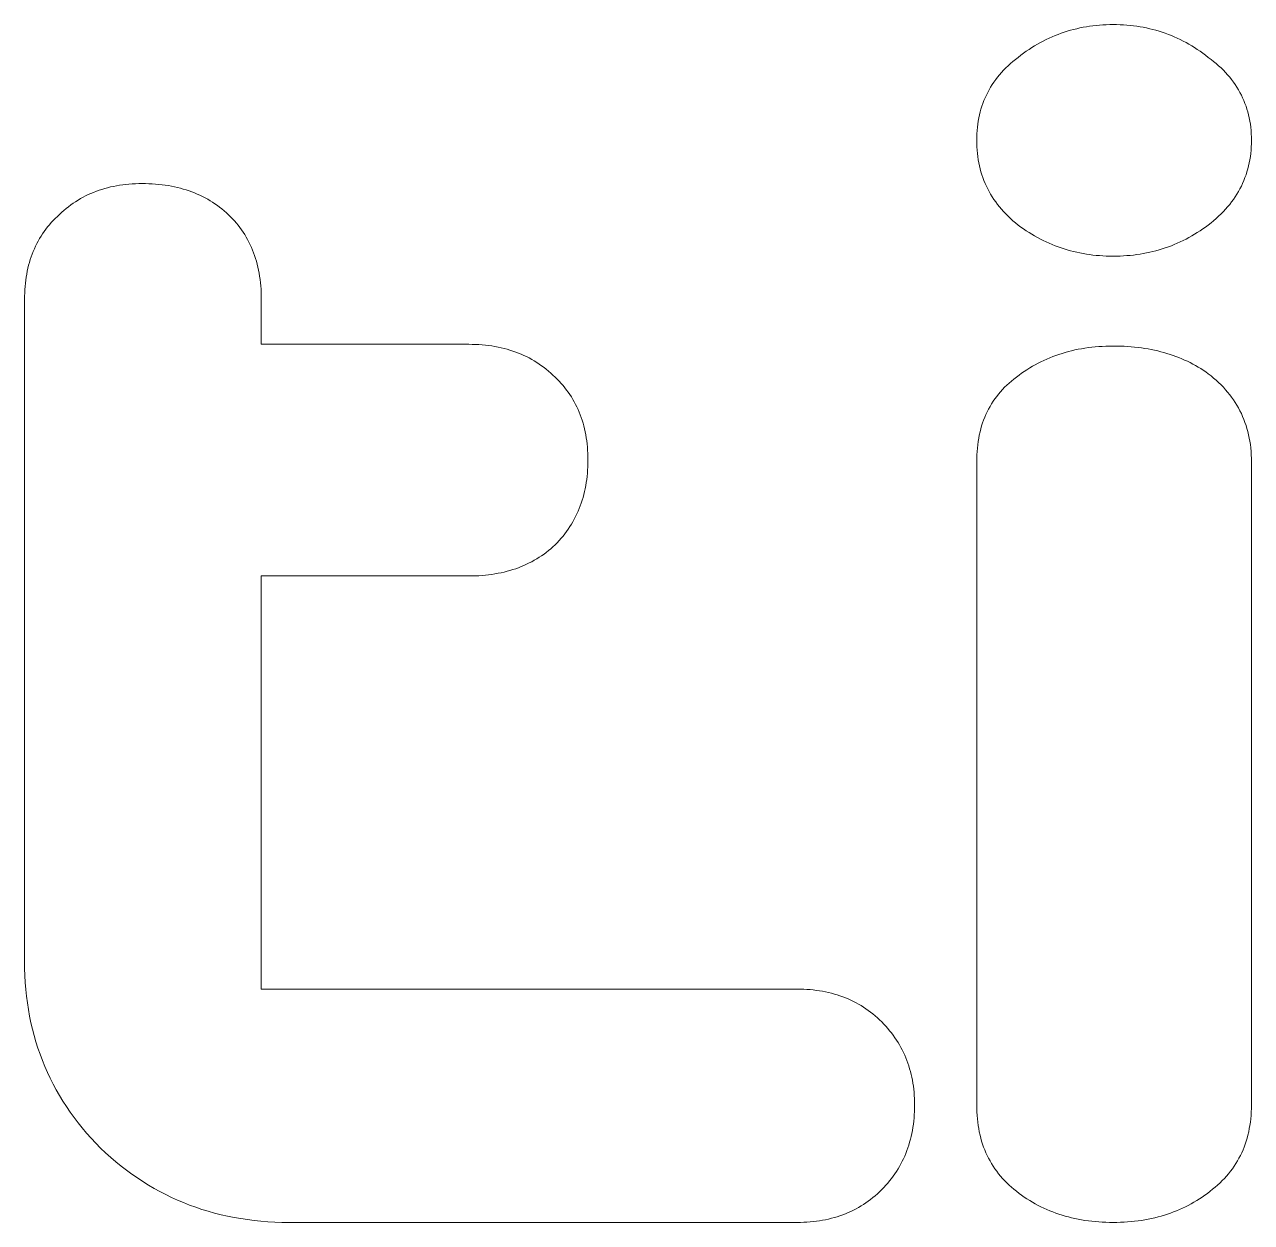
# Model space of a CAD drawing. Header units: millimetres. Extents: x -570 to 1260, y -948 to 580.
# Drawn here: x -351.44 to -325.8, y -159.18 to -134.14 of the extents above; entities that cross this region are included whole.
import ezdxf

# ---------------------------------------------------------------- set-up
doc = ezdxf.new("R2010")
doc.units = ezdxf.units.MM
doc.layers.add('Text', color=1, linetype='CONTINUOUS', lineweight=0, true_color=0xff0000)

msp = doc.modelspace()

# ---------------------------------------------------------------- linework, layer by layer
at = {"layer": 'Text'}
for p, q in [((-329.966, -134.399), (-329.904, -134.373)), ((-329.904, -134.373), (-329.841, -134.348)), ((-329.841, -134.348), (-329.777, -134.324)), ((-329.777, -134.324), (-329.713, -134.302)), ((-329.713, -134.302), (-329.648, -134.281)), ((-329.648, -134.281), (-329.583, -134.262)), ((-329.583, -134.262), (-329.518, -134.244)), ((-329.518, -134.244), (-329.451, -134.228)), ((-329.451, -134.228), (-329.385, -134.213)), ((-329.385, -134.213), (-329.317, -134.199)), ((-329.317, -134.199), (-329.25, -134.187)), ((-329.25, -134.187), (-329.181, -134.176)), ((-329.181, -134.176), (-329.112, -134.167)), ((-329.112, -134.167), (-329.043, -134.159)), ((-329.043, -134.159), (-328.973, -134.153)), ((-328.973, -134.153), (-328.903, -134.148)), ((-328.903, -134.148), (-328.832, -134.144)), ((-328.832, -134.144), (-328.76, -134.142)), ((-328.76, -134.142), (-328.688, -134.141)), ((-328.688, -134.141), (-328.616, -134.142)), ((-328.616, -134.142), (-328.545, -134.144)), ((-328.545, -134.144), (-328.474, -134.148)), ((-328.474, -134.148), (-328.404, -134.153)), ((-328.404, -134.153), (-328.334, -134.159)), ((-328.334, -134.159), (-328.264, -134.167)), ((-328.264, -134.167), (-328.196, -134.176)), ((-328.196, -134.176), (-328.127, -134.187)), ((-328.127, -134.187), (-328.059, -134.199)), ((-328.059, -134.199), (-327.992, -134.213)), ((-327.992, -134.213), (-327.926, -134.228)), ((-327.926, -134.228), (-327.859, -134.244)), ((-327.859, -134.244), (-327.794, -134.262)), ((-327.794, -134.262), (-327.729, -134.281)), ((-327.729, -134.281), (-327.664, -134.302)), ((-327.664, -134.302), (-327.6, -134.324)), ((-327.6, -134.324), (-327.536, -134.348)), ((-327.536, -134.348), (-327.473, -134.373)), ((-327.473, -134.373), (-327.411, -134.399)), ((-330.447, -134.662), (-330.389, -134.624)), ((-330.389, -134.624), (-330.33, -134.588)), ((-330.33, -134.588), (-330.271, -134.553)), ((-330.271, -134.553), (-330.211, -134.519)), ((-330.211, -134.519), (-330.151, -134.487)), ((-330.151, -134.487), (-330.09, -134.456)), ((-330.09, -134.456), (-330.028, -134.427)), ((-330.028, -134.427), (-329.966, -134.399)), ((-327.411, -134.399), (-327.349, -134.427)), ((-327.349, -134.427), (-327.287, -134.456)), ((-327.287, -134.456), (-327.226, -134.487)), ((-327.226, -134.487), (-327.166, -134.519)), ((-327.166, -134.519), (-327.106, -134.553)), ((-327.106, -134.553), (-327.047, -134.588)), ((-327.047, -134.588), (-326.988, -134.624)), ((-326.988, -134.624), (-326.93, -134.662)), ((-330.784, -134.913), (-330.73, -134.87)), ((-330.73, -134.87), (-330.675, -134.828)), ((-330.675, -134.828), (-330.619, -134.784)), ((-330.619, -134.784), (-330.562, -134.742)), ((-330.562, -134.742), (-330.505, -134.701)), ((-330.505, -134.701), (-330.447, -134.662)), ((-326.93, -134.662), (-326.872, -134.701)), ((-326.872, -134.701), (-326.814, -134.742)), ((-326.814, -134.742), (-326.758, -134.784)), ((-326.758, -134.784), (-326.702, -134.828)), ((-326.702, -134.828), (-326.644, -134.87)), ((-326.644, -134.87), (-326.589, -134.913)), ((-331.065, -135.192), (-331.023, -135.144)), ((-331.023, -135.144), (-330.978, -135.096)), ((-330.978, -135.096), (-330.932, -135.049)), ((-330.932, -135.049), (-330.885, -135.003)), ((-330.885, -135.003), (-330.835, -134.958)), ((-330.835, -134.958), (-330.784, -134.913)), ((-326.589, -134.913), (-326.535, -134.958)), ((-326.535, -134.958), (-326.484, -135.003)), ((-326.484, -135.003), (-326.434, -135.049)), ((-326.434, -135.049), (-326.386, -135.096)), ((-326.386, -135.096), (-326.34, -135.144)), ((-326.34, -135.144), (-326.296, -135.192)), ((-331.25, -135.449), (-331.217, -135.396)), ((-331.217, -135.396), (-331.181, -135.344)), ((-331.181, -135.344), (-331.144, -135.292)), ((-331.144, -135.292), (-331.106, -135.242)), ((-331.106, -135.242), (-331.065, -135.192)), ((-326.296, -135.192), (-326.253, -135.242)), ((-326.253, -135.242), (-326.213, -135.292)), ((-326.213, -135.292), (-326.174, -135.344)), ((-326.174, -135.344), (-326.138, -135.396)), ((-326.138, -135.396), (-326.103, -135.449)), ((-331.365, -135.671), (-331.339, -135.614)), ((-331.339, -135.614), (-331.311, -135.559)), ((-331.311, -135.559), (-331.282, -135.503)), ((-331.282, -135.503), (-331.25, -135.449)), ((-326.103, -135.449), (-326.07, -135.503)), ((-326.07, -135.503), (-326.039, -135.559)), ((-326.039, -135.559), (-326.01, -135.614)), ((-326.01, -135.614), (-325.983, -135.671)), ((-331.469, -135.969), (-331.452, -135.908)), ((-331.452, -135.908), (-331.433, -135.847)), ((-331.433, -135.847), (-331.412, -135.788)), ((-331.412, -135.788), (-331.39, -135.729)), ((-331.39, -135.729), (-331.365, -135.671)), ((-325.983, -135.671), (-325.957, -135.729)), ((-325.957, -135.729), (-325.934, -135.788)), ((-325.934, -135.788), (-325.912, -135.847)), ((-325.912, -135.847), (-325.892, -135.908)), ((-325.892, -135.908), (-325.875, -135.969)), ((-331.52, -136.223), (-331.51, -136.158)), ((-331.51, -136.158), (-331.498, -136.094)), ((-331.498, -136.094), (-331.485, -136.031)), ((-331.485, -136.031), (-331.469, -135.969)), ((-325.875, -135.969), (-325.859, -136.031)), ((-325.859, -136.031), (-325.845, -136.094)), ((-325.845, -136.094), (-325.832, -136.158)), ((-325.832, -136.158), (-325.822, -136.223)), ((-331.541, -136.492), (-331.539, -136.424)), ((-331.539, -136.424), (-331.534, -136.356)), ((-331.534, -136.356), (-331.528, -136.289)), ((-331.528, -136.289), (-331.52, -136.223)), ((-325.822, -136.223), (-325.813, -136.289)), ((-325.813, -136.289), (-325.807, -136.356)), ((-325.807, -136.356), (-325.802, -136.424)), ((-325.802, -136.424), (-325.799, -136.492)), ((-331.542, -136.562), (-331.541, -136.492)), ((-331.541, -136.631), (-331.542, -136.562)), ((-331.539, -136.7), (-331.541, -136.631)), ((-325.799, -136.631), (-325.802, -136.7)), ((-325.799, -136.492), (-325.798, -136.562)), ((-325.798, -136.562), (-325.799, -136.631)), ((-331.534, -136.768), (-331.539, -136.7)), ((-331.528, -136.835), (-331.534, -136.768)), ((-331.52, -136.901), (-331.528, -136.835)), ((-331.51, -136.966), (-331.52, -136.901)), ((-325.822, -136.901), (-325.832, -136.966)), ((-325.813, -136.835), (-325.822, -136.901)), ((-325.807, -136.768), (-325.813, -136.835)), ((-325.802, -136.7), (-325.807, -136.768)), ((-331.498, -137.031), (-331.51, -136.966)), ((-331.485, -137.095), (-331.498, -137.031)), ((-331.469, -137.157), (-331.485, -137.095)), ((-331.452, -137.22), (-331.469, -137.157)), ((-325.875, -137.157), (-325.892, -137.22)), ((-325.859, -137.095), (-325.875, -137.157)), ((-325.845, -137.031), (-325.859, -137.095)), ((-325.832, -136.966), (-325.845, -137.031)), ((-331.433, -137.281), (-331.452, -137.22)), ((-331.412, -137.341), (-331.433, -137.281)), ((-331.39, -137.401), (-331.412, -137.341)), ((-331.365, -137.46), (-331.39, -137.401)), ((-331.339, -137.517), (-331.365, -137.46)), ((-325.983, -137.46), (-326.01, -137.517)), ((-325.957, -137.401), (-325.983, -137.46)), ((-325.934, -137.341), (-325.957, -137.401)), ((-325.912, -137.281), (-325.934, -137.341)), ((-325.892, -137.22), (-325.912, -137.281)), ((-350.167, -137.723), (-350.112, -137.696)), ((-350.112, -137.696), (-350.057, -137.671)), ((-350.057, -137.671), (-350, -137.648)), ((-350, -137.648), (-349.943, -137.626)), ((-349.943, -137.626), (-349.885, -137.605)), ((-349.885, -137.605), (-349.827, -137.586)), ((-349.827, -137.586), (-349.767, -137.568)), ((-349.767, -137.568), (-349.707, -137.551)), ((-349.707, -137.551), (-349.645, -137.536)), ((-349.645, -137.536), (-349.583, -137.523)), ((-349.583, -137.523), (-349.52, -137.511)), ((-349.52, -137.511), (-349.457, -137.5)), ((-349.457, -137.5), (-349.392, -137.491)), ((-349.392, -137.491), (-349.327, -137.483)), ((-349.327, -137.483), (-349.261, -137.476)), ((-349.261, -137.476), (-349.194, -137.471)), ((-349.194, -137.471), (-349.126, -137.468)), ((-349.126, -137.468), (-349.057, -137.466)), ((-349.057, -137.466), (-348.988, -137.465)), ((-348.988, -137.465), (-348.916, -137.465)), ((-348.916, -137.465), (-348.845, -137.468)), ((-348.845, -137.468), (-348.775, -137.471)), ((-348.775, -137.471), (-348.706, -137.476)), ((-348.706, -137.476), (-348.638, -137.482)), ((-348.638, -137.482), (-348.57, -137.489)), ((-348.57, -137.489), (-348.504, -137.498)), ((-348.504, -137.498), (-348.438, -137.508)), ((-348.438, -137.508), (-348.374, -137.52)), ((-348.374, -137.52), (-348.31, -137.532)), ((-348.31, -137.532), (-348.247, -137.547)), ((-348.247, -137.547), (-348.186, -137.562)), ((-348.186, -137.562), (-348.125, -137.579)), ((-348.125, -137.579), (-348.064, -137.597)), ((-348.064, -137.597), (-348.005, -137.617)), ((-348.005, -137.617), (-347.947, -137.638)), ((-347.947, -137.638), (-347.89, -137.66)), ((-347.89, -137.66), (-347.833, -137.684)), ((-347.833, -137.684), (-347.778, -137.709)), ((-347.778, -137.709), (-347.723, -137.735)), ((-331.311, -137.575), (-331.339, -137.517)), ((-331.282, -137.631), (-331.311, -137.575)), ((-331.25, -137.686), (-331.282, -137.631)), ((-331.217, -137.741), (-331.25, -137.686)), ((-326.103, -137.686), (-326.138, -137.741)), ((-326.07, -137.631), (-326.103, -137.686)), ((-326.039, -137.575), (-326.07, -137.631)), ((-326.01, -137.517), (-326.039, -137.575)), ((-350.574, -137.985), (-350.526, -137.948)), ((-350.526, -137.948), (-350.477, -137.911)), ((-350.477, -137.911), (-350.427, -137.876)), ((-350.427, -137.876), (-350.377, -137.843)), ((-350.377, -137.843), (-350.326, -137.811)), ((-350.326, -137.811), (-350.273, -137.78)), ((-350.273, -137.78), (-350.22, -137.751)), ((-350.22, -137.751), (-350.167, -137.723)), ((-347.723, -137.735), (-347.669, -137.763)), ((-347.669, -137.763), (-347.616, -137.792)), ((-347.616, -137.792), (-347.564, -137.823)), ((-347.564, -137.823), (-347.513, -137.855)), ((-347.513, -137.855), (-347.463, -137.888)), ((-347.463, -137.888), (-347.414, -137.922)), ((-347.414, -137.922), (-347.366, -137.958)), ((-347.366, -137.958), (-347.318, -137.995)), ((-331.181, -137.795), (-331.217, -137.741)), ((-331.144, -137.848), (-331.181, -137.795)), ((-331.106, -137.9), (-331.144, -137.848)), ((-331.065, -137.951), (-331.106, -137.9)), ((-331.023, -138.002), (-331.065, -137.951)), ((-326.296, -137.951), (-326.34, -138.002)), ((-326.253, -137.9), (-326.296, -137.951)), ((-326.213, -137.848), (-326.253, -137.9)), ((-326.174, -137.795), (-326.213, -137.848)), ((-326.138, -137.741), (-326.174, -137.795)), ((-350.843, -138.237), (-350.801, -138.194)), ((-350.801, -138.194), (-350.758, -138.151)), ((-350.758, -138.151), (-350.713, -138.108)), ((-350.713, -138.108), (-350.667, -138.065)), ((-350.667, -138.065), (-350.621, -138.025)), ((-350.621, -138.025), (-350.574, -137.985)), ((-347.318, -137.995), (-347.272, -138.034)), ((-347.272, -138.034), (-347.226, -138.074)), ((-347.226, -138.074), (-347.181, -138.115)), ((-347.181, -138.115), (-347.138, -138.158)), ((-347.138, -138.158), (-347.096, -138.201)), ((-347.096, -138.201), (-347.055, -138.245)), ((-330.978, -138.051), (-331.023, -138.002)), ((-330.932, -138.1), (-330.978, -138.051)), ((-330.885, -138.148), (-330.932, -138.1)), ((-330.835, -138.195), (-330.885, -138.148)), ((-330.784, -138.242), (-330.835, -138.195)), ((-326.535, -138.195), (-326.589, -138.242)), ((-326.484, -138.148), (-326.535, -138.195)), ((-326.434, -138.1), (-326.484, -138.148)), ((-326.386, -138.051), (-326.434, -138.1)), ((-326.34, -138.002), (-326.386, -138.051)), ((-351.066, -138.516), (-351.033, -138.467)), ((-351.033, -138.467), (-350.998, -138.419)), ((-350.998, -138.419), (-350.961, -138.372)), ((-350.961, -138.372), (-350.923, -138.326)), ((-350.923, -138.326), (-350.884, -138.281)), ((-350.884, -138.281), (-350.843, -138.237)), ((-347.055, -138.245), (-347.016, -138.291)), ((-347.016, -138.291), (-346.978, -138.337)), ((-346.978, -138.337), (-346.941, -138.384)), ((-346.941, -138.384), (-346.906, -138.433)), ((-346.906, -138.433), (-346.873, -138.482)), ((-346.873, -138.482), (-346.841, -138.532)), ((-330.73, -138.287), (-330.784, -138.242)), ((-330.675, -138.332), (-330.73, -138.287)), ((-330.619, -138.373), (-330.675, -138.332)), ((-330.562, -138.413), (-330.619, -138.373)), ((-330.505, -138.452), (-330.562, -138.413)), ((-330.447, -138.489), (-330.505, -138.452)), ((-326.872, -138.452), (-326.93, -138.489)), ((-326.814, -138.413), (-326.872, -138.452)), ((-326.758, -138.373), (-326.814, -138.413)), ((-326.702, -138.332), (-326.758, -138.373)), ((-326.644, -138.287), (-326.702, -138.332)), ((-326.589, -138.242), (-326.644, -138.287)), ((-351.213, -138.773), (-351.186, -138.72)), ((-351.186, -138.72), (-351.158, -138.667)), ((-351.158, -138.667), (-351.129, -138.616)), ((-351.129, -138.616), (-351.098, -138.565)), ((-351.098, -138.565), (-351.066, -138.516)), ((-346.841, -138.532), (-346.81, -138.583)), ((-346.81, -138.583), (-346.781, -138.636)), ((-346.781, -138.636), (-346.753, -138.689)), ((-346.753, -138.689), (-346.726, -138.743)), ((-330.389, -138.525), (-330.447, -138.489)), ((-330.33, -138.559), (-330.389, -138.525)), ((-330.271, -138.592), (-330.33, -138.559)), ((-330.211, -138.624), (-330.271, -138.592)), ((-330.151, -138.655), (-330.211, -138.624)), ((-330.09, -138.684), (-330.151, -138.655)), ((-330.028, -138.711), (-330.09, -138.684)), ((-329.966, -138.738), (-330.028, -138.711)), ((-329.904, -138.763), (-329.966, -138.738)), ((-327.411, -138.738), (-327.473, -138.763)), ((-327.349, -138.711), (-327.411, -138.738)), ((-327.287, -138.684), (-327.349, -138.711)), ((-327.226, -138.655), (-327.287, -138.684)), ((-327.166, -138.624), (-327.226, -138.655)), ((-327.106, -138.592), (-327.166, -138.624)), ((-327.047, -138.559), (-327.106, -138.592)), ((-326.988, -138.525), (-327.047, -138.559)), ((-326.93, -138.489), (-326.988, -138.525)), ((-351.323, -139.052), (-351.304, -138.995)), ((-351.304, -138.995), (-351.283, -138.938)), ((-351.283, -138.938), (-351.261, -138.882)), ((-351.261, -138.882), (-351.238, -138.827)), ((-351.238, -138.827), (-351.213, -138.773)), ((-346.726, -138.743), (-346.701, -138.798)), ((-346.701, -138.798), (-346.678, -138.854)), ((-346.678, -138.854), (-346.656, -138.911)), ((-346.656, -138.911), (-346.635, -138.969)), ((-346.635, -138.969), (-346.616, -139.029)), ((-329.841, -138.787), (-329.904, -138.763)), ((-329.777, -138.809), (-329.841, -138.787)), ((-329.713, -138.83), (-329.777, -138.809)), ((-329.648, -138.849), (-329.713, -138.83)), ((-329.583, -138.868), (-329.648, -138.849)), ((-329.518, -138.885), (-329.583, -138.868)), ((-329.451, -138.9), (-329.518, -138.885)), ((-329.385, -138.914), (-329.451, -138.9)), ((-329.317, -138.927), (-329.385, -138.914)), ((-329.25, -138.939), (-329.317, -138.927)), ((-329.181, -138.949), (-329.25, -138.939)), ((-329.112, -138.958), (-329.181, -138.949)), ((-329.043, -138.965), (-329.112, -138.958)), ((-328.973, -138.971), (-329.043, -138.965)), ((-328.903, -138.976), (-328.973, -138.971)), ((-328.832, -138.979), (-328.903, -138.976)), ((-328.76, -138.981), (-328.832, -138.979)), ((-328.688, -138.982), (-328.76, -138.981)), ((-328.616, -138.981), (-328.688, -138.982)), ((-328.545, -138.979), (-328.616, -138.981)), ((-328.474, -138.976), (-328.545, -138.979)), ((-328.404, -138.971), (-328.474, -138.976)), ((-328.334, -138.965), (-328.404, -138.971)), ((-328.264, -138.958), (-328.334, -138.965)), ((-328.196, -138.949), (-328.264, -138.958)), ((-328.127, -138.939), (-328.196, -138.949)), ((-328.059, -138.927), (-328.127, -138.939)), ((-327.992, -138.914), (-328.059, -138.927)), ((-327.926, -138.9), (-327.992, -138.914)), ((-327.859, -138.885), (-327.926, -138.9)), ((-327.794, -138.868), (-327.859, -138.885)), ((-327.729, -138.849), (-327.794, -138.868)), ((-327.664, -138.83), (-327.729, -138.849)), ((-327.6, -138.809), (-327.664, -138.83)), ((-327.536, -138.787), (-327.6, -138.809)), ((-327.473, -138.763), (-327.536, -138.787)), ((-351.386, -139.292), (-351.373, -139.231)), ((-351.373, -139.231), (-351.358, -139.171)), ((-351.358, -139.171), (-351.341, -139.111)), ((-351.341, -139.111), (-351.323, -139.052)), ((-346.616, -139.029), (-346.598, -139.089)), ((-346.598, -139.089), (-346.581, -139.15)), ((-346.581, -139.15), (-346.566, -139.212)), ((-346.566, -139.212), (-346.553, -139.275)), ((-351.426, -139.547), (-351.418, -139.482)), ((-351.418, -139.482), (-351.409, -139.418)), ((-351.409, -139.418), (-351.398, -139.355)), ((-351.398, -139.355), (-351.386, -139.292)), ((-346.553, -139.275), (-346.541, -139.338)), ((-346.541, -139.338), (-346.53, -139.403)), ((-346.53, -139.403), (-346.521, -139.469)), ((-346.521, -139.469), (-346.513, -139.536)), ((-351.443, -139.816), (-351.441, -139.747)), ((-351.441, -139.747), (-351.438, -139.679)), ((-351.438, -139.679), (-351.433, -139.613)), ((-351.433, -139.613), (-351.426, -139.547)), ((-346.513, -139.536), (-346.506, -139.604)), ((-346.506, -139.604), (-346.501, -139.673)), ((-346.501, -139.673), (-346.498, -139.743)), ((-346.498, -139.743), (-346.496, -139.813)), ((-351.444, -139.885), (-351.443, -139.816)), ((-351.444, -153.721), (-351.444, -139.885)), ((-346.496, -139.813), (-346.495, -139.885)), ((-346.495, -139.885), (-346.495, -140.824)), ((-346.495, -140.824), (-342.16, -140.824)), ((-342.16, -140.824), (-342.088, -140.825)), ((-342.088, -140.825), (-342.017, -140.827)), ((-342.017, -140.827), (-341.947, -140.831)), ((-341.947, -140.831), (-341.878, -140.836)), ((-341.878, -140.836), (-341.81, -140.842)), ((-341.81, -140.842), (-341.743, -140.85)), ((-341.743, -140.85), (-341.676, -140.859)), ((-341.676, -140.859), (-341.611, -140.87)), ((-341.611, -140.87), (-341.546, -140.882)), ((-341.546, -140.882), (-341.483, -140.896)), ((-341.483, -140.896), (-341.42, -140.911)), ((-341.42, -140.911), (-341.358, -140.927)), ((-341.358, -140.927), (-341.297, -140.945)), ((-341.297, -140.945), (-341.237, -140.964)), ((-341.237, -140.964), (-341.178, -140.985)), ((-341.178, -140.985), (-341.12, -141.007)), ((-341.12, -141.007), (-341.062, -141.031)), ((-341.062, -141.031), (-341.006, -141.056)), ((-329.887, -141.056), (-329.823, -141.034)), ((-329.823, -141.034), (-329.757, -141.013)), ((-329.757, -141.013), (-329.691, -140.993)), ((-329.691, -140.993), (-329.625, -140.975)), ((-329.625, -140.975), (-329.557, -140.958)), ((-329.557, -140.958), (-329.489, -140.942)), ((-329.489, -140.942), (-329.42, -140.928)), ((-329.42, -140.928), (-329.35, -140.915)), ((-329.35, -140.915), (-329.28, -140.904)), ((-329.28, -140.904), (-329.208, -140.894)), ((-329.208, -140.894), (-329.136, -140.885)), ((-329.136, -140.885), (-329.064, -140.877)), ((-329.064, -140.877), (-328.99, -140.871)), ((-328.99, -140.871), (-328.916, -140.867)), ((-328.916, -140.867), (-328.841, -140.863)), ((-328.841, -140.863), (-328.765, -140.861)), ((-328.765, -140.861), (-328.688, -140.861)), ((-328.688, -140.861), (-328.612, -140.861)), ((-328.612, -140.861), (-328.536, -140.863)), ((-328.536, -140.863), (-328.461, -140.866)), ((-328.461, -140.866), (-328.387, -140.87)), ((-328.387, -140.87), (-328.314, -140.876)), ((-328.314, -140.876), (-328.242, -140.882)), ((-328.242, -140.882), (-328.17, -140.89)), ((-328.17, -140.89), (-328.1, -140.899)), ((-328.1, -140.899), (-328.03, -140.909)), ((-328.03, -140.909), (-327.961, -140.921)), ((-327.961, -140.921), (-327.892, -140.933)), ((-327.892, -140.933), (-327.825, -140.947)), ((-327.825, -140.947), (-327.758, -140.962)), ((-327.758, -140.962), (-327.693, -140.978)), ((-327.693, -140.978), (-327.628, -140.996)), ((-327.628, -140.996), (-327.564, -141.014)), ((-327.564, -141.014), (-327.5, -141.034)), ((-327.5, -141.034), (-327.438, -141.055)), ((-341.006, -141.056), (-340.95, -141.082)), ((-340.95, -141.082), (-340.895, -141.11)), ((-340.895, -141.11), (-340.842, -141.139)), ((-340.842, -141.139), (-340.789, -141.17)), ((-340.789, -141.17), (-340.737, -141.202)), ((-340.737, -141.202), (-340.686, -141.236)), ((-340.686, -141.236), (-340.636, -141.271)), ((-340.636, -141.271), (-340.586, -141.307)), ((-330.434, -141.318), (-330.376, -141.283)), ((-330.376, -141.283), (-330.318, -141.25)), ((-330.318, -141.25), (-330.258, -141.218)), ((-330.258, -141.218), (-330.198, -141.188)), ((-330.198, -141.188), (-330.138, -141.159)), ((-330.138, -141.159), (-330.076, -141.131)), ((-330.076, -141.131), (-330.014, -141.105)), ((-330.014, -141.105), (-329.951, -141.08)), ((-329.951, -141.08), (-329.887, -141.056)), ((-327.438, -141.055), (-327.376, -141.078)), ((-327.376, -141.078), (-327.316, -141.101)), ((-327.316, -141.101), (-327.256, -141.126)), ((-327.256, -141.126), (-327.197, -141.152)), ((-327.197, -141.152), (-327.138, -141.179)), ((-327.138, -141.179), (-327.081, -141.207)), ((-327.081, -141.207), (-327.024, -141.236)), ((-327.024, -141.236), (-326.968, -141.267)), ((-326.968, -141.267), (-326.913, -141.299)), ((-326.913, -141.299), (-326.859, -141.332)), ((-340.586, -141.307), (-340.538, -141.345)), ((-340.538, -141.345), (-340.491, -141.384)), ((-340.491, -141.384), (-340.444, -141.425)), ((-340.444, -141.425), (-340.399, -141.467)), ((-340.399, -141.467), (-340.354, -141.511)), ((-340.354, -141.511), (-340.31, -141.553)), ((-340.31, -141.553), (-340.268, -141.596)), ((-330.815, -141.592), (-330.764, -141.551)), ((-330.764, -141.551), (-330.711, -141.511)), ((-330.711, -141.511), (-330.657, -141.469)), ((-330.657, -141.469), (-330.603, -141.43)), ((-330.603, -141.43), (-330.547, -141.391)), ((-330.547, -141.391), (-330.491, -141.354)), ((-330.491, -141.354), (-330.434, -141.318)), ((-326.859, -141.332), (-326.806, -141.366)), ((-326.806, -141.366), (-326.753, -141.402)), ((-326.753, -141.402), (-326.702, -141.439)), ((-326.702, -141.439), (-326.644, -141.483)), ((-326.644, -141.483), (-326.589, -141.529)), ((-326.589, -141.529), (-326.535, -141.576)), ((-340.268, -141.596), (-340.227, -141.641)), ((-340.227, -141.641), (-340.188, -141.686)), ((-340.188, -141.686), (-340.15, -141.732)), ((-340.15, -141.732), (-340.114, -141.779)), ((-340.114, -141.779), (-340.079, -141.827)), ((-331.085, -141.864), (-331.044, -141.816)), ((-331.044, -141.816), (-331.002, -141.769)), ((-331.002, -141.769), (-330.958, -141.723)), ((-330.958, -141.723), (-330.912, -141.678)), ((-330.912, -141.678), (-330.864, -141.635)), ((-330.864, -141.635), (-330.815, -141.592)), ((-326.535, -141.576), (-326.484, -141.623)), ((-326.484, -141.623), (-326.434, -141.672)), ((-326.434, -141.672), (-326.386, -141.722)), ((-326.386, -141.722), (-326.34, -141.772)), ((-326.34, -141.772), (-326.296, -141.824)), ((-340.079, -141.827), (-340.045, -141.875)), ((-340.045, -141.875), (-340.013, -141.925)), ((-340.013, -141.925), (-339.982, -141.975)), ((-339.982, -141.975), (-339.953, -142.027)), ((-339.953, -142.027), (-339.925, -142.079)), ((-331.262, -142.121), (-331.23, -142.067)), ((-331.23, -142.067), (-331.196, -142.015)), ((-331.196, -142.015), (-331.161, -141.963)), ((-331.161, -141.963), (-331.124, -141.913)), ((-331.124, -141.913), (-331.085, -141.864)), ((-326.296, -141.824), (-326.253, -141.877)), ((-326.253, -141.877), (-326.213, -141.93)), ((-326.213, -141.93), (-326.174, -141.985)), ((-326.174, -141.985), (-326.138, -142.04)), ((-326.138, -142.04), (-326.103, -142.097)), ((-339.925, -142.079), (-339.899, -142.132)), ((-339.899, -142.132), (-339.874, -142.186)), ((-339.874, -142.186), (-339.85, -142.242)), ((-339.85, -142.242), (-339.828, -142.297)), ((-339.828, -142.297), (-339.807, -142.354)), ((-331.373, -142.347), (-331.348, -142.289)), ((-331.348, -142.289), (-331.321, -142.232)), ((-331.321, -142.232), (-331.292, -142.176)), ((-331.292, -142.176), (-331.262, -142.121)), ((-326.103, -142.097), (-326.07, -142.154)), ((-326.07, -142.154), (-326.039, -142.213)), ((-326.039, -142.213), (-326.01, -142.272)), ((-326.01, -142.272), (-325.983, -142.333)), ((-325.983, -142.333), (-325.957, -142.394)), ((-339.807, -142.354), (-339.788, -142.412)), ((-339.788, -142.412), (-339.77, -142.471)), ((-339.77, -142.471), (-339.754, -142.53)), ((-339.754, -142.53), (-339.739, -142.591)), ((-331.456, -142.591), (-331.438, -142.529)), ((-331.438, -142.529), (-331.418, -142.467)), ((-331.418, -142.467), (-331.396, -142.407)), ((-331.396, -142.407), (-331.373, -142.347)), ((-325.957, -142.394), (-325.934, -142.456)), ((-325.934, -142.456), (-325.912, -142.52)), ((-325.912, -142.52), (-325.892, -142.584)), ((-325.892, -142.584), (-325.875, -142.649)), ((-339.739, -142.591), (-339.725, -142.652)), ((-339.725, -142.652), (-339.713, -142.714)), ((-339.713, -142.714), (-339.702, -142.777)), ((-339.702, -142.777), (-339.693, -142.841)), ((-339.693, -142.841), (-339.685, -142.906)), ((-331.511, -142.854), (-331.5, -142.786)), ((-331.5, -142.786), (-331.487, -142.72)), ((-331.487, -142.72), (-331.472, -142.655)), ((-331.472, -142.655), (-331.456, -142.591)), ((-325.875, -142.649), (-325.859, -142.716)), ((-325.859, -142.716), (-325.845, -142.783)), ((-325.845, -142.783), (-325.832, -142.851)), ((-339.685, -142.906), (-339.679, -142.972)), ((-339.679, -142.972), (-339.674, -143.039)), ((-339.674, -143.039), (-339.67, -143.107)), ((-331.539, -143.134), (-331.534, -143.062)), ((-331.534, -143.062), (-331.528, -142.992)), ((-331.528, -142.992), (-331.521, -142.922)), ((-331.521, -142.922), (-331.511, -142.854)), ((-325.832, -142.851), (-325.822, -142.92)), ((-325.822, -142.92), (-325.813, -142.99)), ((-325.813, -142.99), (-325.807, -143.062)), ((-325.807, -143.062), (-325.802, -143.134)), ((-339.67, -143.107), (-339.668, -143.175)), ((-339.668, -143.314), (-339.67, -143.383)), ((-339.668, -143.175), (-339.667, -143.245)), ((-339.667, -143.245), (-339.668, -143.314)), ((-331.542, -143.281), (-331.541, -143.207)), ((-331.542, -156.719), (-331.542, -143.281)), ((-331.541, -143.207), (-331.539, -143.134)), ((-325.802, -143.134), (-325.799, -143.207)), ((-325.799, -143.207), (-325.798, -143.281)), ((-325.798, -143.281), (-325.798, -156.719)), ((-339.685, -143.584), (-339.693, -143.649)), ((-339.679, -143.518), (-339.685, -143.584)), ((-339.674, -143.451), (-339.679, -143.518)), ((-339.67, -143.383), (-339.674, -143.451)), ((-339.725, -143.841), (-339.739, -143.903)), ((-339.713, -143.778), (-339.725, -143.841)), ((-339.702, -143.714), (-339.713, -143.778)), ((-339.693, -143.649), (-339.702, -143.714)), ((-339.788, -144.084), (-339.807, -144.143)), ((-339.77, -144.024), (-339.788, -144.084)), ((-339.754, -143.964), (-339.77, -144.024)), ((-339.739, -143.903), (-339.754, -143.964)), ((-339.899, -144.369), (-339.925, -144.424)), ((-339.874, -144.314), (-339.899, -144.369)), ((-339.85, -144.258), (-339.874, -144.314)), ((-339.828, -144.2), (-339.85, -144.258)), ((-339.807, -144.143), (-339.828, -144.2)), ((-340.045, -144.634), (-340.079, -144.685)), ((-340.013, -144.583), (-340.045, -144.634)), ((-339.982, -144.531), (-340.013, -144.583)), ((-339.953, -144.478), (-339.982, -144.531)), ((-339.925, -144.424), (-339.953, -144.478)), ((-340.227, -144.878), (-340.268, -144.925)), ((-340.188, -144.831), (-340.227, -144.878)), ((-340.15, -144.783), (-340.188, -144.831)), ((-340.114, -144.734), (-340.15, -144.783)), ((-340.079, -144.685), (-340.114, -144.734)), ((-340.491, -145.135), (-340.538, -145.172)), ((-340.444, -145.096), (-340.491, -145.135)), ((-340.399, -145.056), (-340.444, -145.096)), ((-340.354, -145.015), (-340.399, -145.056)), ((-340.31, -144.97), (-340.354, -145.015)), ((-340.268, -144.925), (-340.31, -144.97)), ((-340.895, -145.394), (-340.95, -145.421)), ((-340.842, -145.367), (-340.895, -145.394)), ((-340.789, -145.338), (-340.842, -145.367)), ((-340.737, -145.307), (-340.789, -145.338)), ((-340.686, -145.275), (-340.737, -145.307)), ((-340.636, -145.242), (-340.686, -145.275)), ((-340.586, -145.208), (-340.636, -145.242)), ((-340.538, -145.172), (-340.586, -145.208)), ((-342.16, -145.665), (-346.495, -145.665)), ((-346.495, -145.665), (-346.495, -154.299)), ((-342.088, -145.664), (-342.16, -145.665)), ((-342.017, -145.662), (-342.088, -145.664)), ((-341.947, -145.659), (-342.017, -145.662)), ((-341.878, -145.654), (-341.947, -145.659)), ((-341.81, -145.648), (-341.878, -145.654)), ((-341.743, -145.641), (-341.81, -145.648)), ((-341.676, -145.632), (-341.743, -145.641)), ((-341.611, -145.622), (-341.676, -145.632)), ((-341.546, -145.61), (-341.611, -145.622)), ((-341.483, -145.597), (-341.546, -145.61)), ((-341.42, -145.583), (-341.483, -145.597)), ((-341.358, -145.568), (-341.42, -145.583)), ((-341.297, -145.551), (-341.358, -145.568)), ((-341.237, -145.532), (-341.297, -145.551)), ((-341.178, -145.513), (-341.237, -145.532)), ((-341.12, -145.492), (-341.178, -145.513)), ((-341.062, -145.47), (-341.12, -145.492)), ((-341.006, -145.446), (-341.062, -145.47)), ((-340.95, -145.421), (-341.006, -145.446)), ((-351.442, -153.869), (-351.444, -153.721)), ((-351.437, -154.016), (-351.442, -153.869)), ((-351.429, -154.162), (-351.437, -154.016)), ((-351.418, -154.305), (-351.429, -154.162)), ((-351.403, -154.448), (-351.418, -154.305)), ((-346.495, -154.299), (-335.296, -154.299)), ((-335.296, -154.299), (-335.227, -154.3)), ((-335.227, -154.3), (-335.158, -154.302)), ((-335.158, -154.302), (-335.09, -154.305)), ((-335.09, -154.305), (-335.023, -154.31)), ((-335.023, -154.31), (-334.957, -154.317)), ((-334.957, -154.317), (-334.892, -154.325)), ((-334.892, -154.325), (-334.827, -154.334)), ((-334.827, -154.334), (-334.763, -154.345)), ((-334.763, -154.345), (-334.701, -154.357)), ((-334.701, -154.357), (-334.639, -154.37)), ((-334.639, -154.37), (-334.577, -154.385)), ((-334.577, -154.385), (-334.517, -154.402)), ((-351.384, -154.589), (-351.403, -154.448)), ((-351.363, -154.728), (-351.384, -154.589)), ((-334.517, -154.402), (-334.457, -154.42)), ((-334.457, -154.42), (-334.399, -154.439)), ((-334.399, -154.439), (-334.341, -154.46)), ((-334.341, -154.46), (-334.284, -154.482)), ((-334.284, -154.482), (-334.227, -154.505)), ((-334.227, -154.505), (-334.172, -154.53)), ((-334.172, -154.53), (-334.117, -154.557)), ((-334.117, -154.557), (-334.063, -154.584)), ((-334.063, -154.584), (-334.01, -154.614)), ((-334.01, -154.614), (-333.958, -154.644)), ((-351.338, -154.866), (-351.363, -154.728)), ((-351.31, -155.002), (-351.338, -154.866)), ((-333.958, -154.644), (-333.907, -154.677)), ((-333.907, -154.677), (-333.857, -154.71)), ((-333.857, -154.71), (-333.807, -154.745)), ((-333.807, -154.745), (-333.758, -154.782)), ((-333.758, -154.782), (-333.71, -154.819)), ((-333.71, -154.819), (-333.663, -154.859)), ((-333.663, -154.859), (-333.616, -154.899)), ((-351.279, -155.137), (-351.31, -155.002)), ((-351.244, -155.271), (-351.279, -155.137)), ((-333.616, -154.899), (-333.571, -154.942)), ((-333.571, -154.942), (-333.526, -154.985)), ((-333.526, -154.985), (-333.483, -155.03)), ((-333.483, -155.03), (-333.441, -155.075)), ((-333.441, -155.075), (-333.4, -155.121)), ((-333.4, -155.121), (-333.361, -155.168)), ((-351.206, -155.402), (-351.244, -155.271)), ((-351.164, -155.533), (-351.206, -155.402)), ((-333.361, -155.168), (-333.323, -155.216)), ((-333.323, -155.216), (-333.286, -155.264)), ((-333.286, -155.264), (-333.251, -155.314)), ((-333.251, -155.314), (-333.218, -155.363)), ((-333.218, -155.363), (-333.186, -155.414)), ((-351.12, -155.662), (-351.164, -155.533)), ((-351.072, -155.789), (-351.12, -155.662)), ((-333.186, -155.414), (-333.155, -155.466)), ((-333.155, -155.466), (-333.126, -155.518)), ((-333.126, -155.518), (-333.098, -155.571)), ((-333.098, -155.571), (-333.071, -155.624)), ((-333.071, -155.624), (-333.046, -155.679)), ((-351.021, -155.915), (-351.072, -155.789)), ((-350.966, -156.039), (-351.021, -155.915)), ((-333.046, -155.679), (-333.023, -155.734)), ((-333.023, -155.734), (-333.001, -155.79)), ((-333.001, -155.79), (-332.98, -155.847)), ((-332.98, -155.847), (-332.961, -155.904)), ((-332.961, -155.904), (-332.943, -155.962)), ((-350.908, -156.162), (-350.966, -156.039)), ((-350.847, -156.283), (-350.908, -156.162)), ((-332.943, -155.962), (-332.926, -156.021)), ((-332.926, -156.021), (-332.911, -156.081)), ((-332.911, -156.081), (-332.898, -156.141)), ((-332.898, -156.141), (-332.886, -156.203)), ((-350.782, -156.403), (-350.847, -156.283)), ((-350.715, -156.522), (-350.782, -156.403)), ((-332.886, -156.203), (-332.875, -156.264)), ((-332.875, -156.264), (-332.866, -156.327)), ((-332.866, -156.327), (-332.858, -156.391)), ((-332.858, -156.391), (-332.851, -156.455)), ((-350.643, -156.638), (-350.715, -156.522)), ((-350.569, -156.754), (-350.643, -156.638)), ((-332.851, -156.455), (-332.846, -156.52)), ((-332.846, -156.52), (-332.843, -156.585)), ((-332.843, -156.585), (-332.841, -156.652)), ((-332.841, -156.652), (-332.84, -156.719)), ((-350.491, -156.868), (-350.569, -156.754)), ((-350.41, -156.98), (-350.491, -156.868)), ((-332.846, -156.925), (-332.851, -156.992)), ((-332.843, -156.857), (-332.846, -156.925)), ((-332.841, -156.789), (-332.843, -156.857)), ((-332.84, -156.719), (-332.841, -156.789)), ((-331.541, -156.793), (-331.542, -156.719)), ((-331.539, -156.866), (-331.541, -156.793)), ((-331.534, -156.938), (-331.539, -156.866)), ((-331.528, -157.009), (-331.534, -156.938)), ((-325.807, -156.938), (-325.813, -157.009)), ((-325.802, -156.866), (-325.807, -156.938)), ((-325.799, -156.793), (-325.802, -156.866)), ((-325.798, -156.719), (-325.799, -156.793)), ((-350.326, -157.091), (-350.41, -156.98)), ((-350.238, -157.2), (-350.326, -157.091)), ((-350.147, -157.308), (-350.238, -157.2)), ((-332.875, -157.188), (-332.886, -157.252)), ((-332.866, -157.124), (-332.875, -157.188)), ((-332.858, -157.058), (-332.866, -157.124)), ((-332.851, -156.992), (-332.858, -157.058)), ((-331.521, -157.079), (-331.528, -157.009)), ((-331.511, -157.148), (-331.521, -157.079)), ((-331.5, -157.215), (-331.511, -157.148)), ((-325.831, -157.148), (-325.843, -157.215)), ((-325.821, -157.079), (-325.831, -157.148)), ((-325.813, -157.009), (-325.821, -157.079)), ((-350.053, -157.414), (-350.147, -157.308)), ((-349.955, -157.519), (-350.053, -157.414)), ((-332.926, -157.438), (-332.943, -157.499)), ((-332.911, -157.377), (-332.926, -157.438)), ((-332.898, -157.315), (-332.911, -157.377)), ((-332.886, -157.252), (-332.898, -157.315)), ((-331.487, -157.282), (-331.5, -157.215)), ((-331.472, -157.348), (-331.487, -157.282)), ((-331.456, -157.412), (-331.472, -157.348)), ((-331.438, -157.476), (-331.456, -157.412)), ((-325.889, -157.412), (-325.908, -157.476)), ((-325.872, -157.348), (-325.889, -157.412)), ((-325.856, -157.282), (-325.872, -157.348)), ((-325.843, -157.215), (-325.856, -157.282)), ((-349.855, -157.622), (-349.955, -157.519)), ((-349.749, -157.721), (-349.855, -157.622)), ((-333.001, -157.675), (-333.023, -157.732)), ((-332.98, -157.617), (-333.001, -157.675)), ((-332.961, -157.558), (-332.98, -157.617)), ((-332.943, -157.499), (-332.961, -157.558)), ((-331.418, -157.538), (-331.438, -157.476)), ((-331.396, -157.6), (-331.418, -157.538)), ((-331.373, -157.66), (-331.396, -157.6)), ((-331.348, -157.719), (-331.373, -157.66)), ((-331.321, -157.778), (-331.348, -157.719)), ((-326.001, -157.719), (-326.029, -157.778)), ((-325.975, -157.66), (-326.001, -157.719)), ((-325.951, -157.6), (-325.975, -157.66)), ((-325.928, -157.538), (-325.951, -157.6)), ((-325.908, -157.476), (-325.928, -157.538)), ((-349.642, -157.816), (-349.749, -157.721)), ((-349.533, -157.908), (-349.642, -157.816)), ((-349.424, -157.997), (-349.533, -157.908)), ((-333.126, -157.952), (-333.155, -158.005)), ((-333.098, -157.898), (-333.126, -157.952)), ((-333.071, -157.844), (-333.098, -157.898)), ((-333.046, -157.788), (-333.071, -157.844)), ((-333.023, -157.732), (-333.046, -157.788)), ((-331.292, -157.835), (-331.321, -157.778)), ((-331.262, -157.891), (-331.292, -157.835)), ((-331.23, -157.946), (-331.262, -157.891)), ((-331.196, -158), (-331.23, -157.946)), ((-326.124, -157.946), (-326.159, -158)), ((-326.091, -157.891), (-326.124, -157.946)), ((-326.059, -157.835), (-326.091, -157.891)), ((-326.029, -157.778), (-326.059, -157.835)), ((-349.312, -158.083), (-349.424, -157.997)), ((-349.2, -158.165), (-349.312, -158.083)), ((-349.085, -158.245), (-349.2, -158.165)), ((-333.286, -158.209), (-333.323, -158.257)), ((-333.251, -158.159), (-333.286, -158.209)), ((-333.218, -158.109), (-333.251, -158.159)), ((-333.186, -158.057), (-333.218, -158.109)), ((-333.155, -158.005), (-333.186, -158.057)), ((-331.161, -158.053), (-331.196, -158)), ((-331.124, -158.105), (-331.161, -158.053)), ((-331.085, -158.156), (-331.124, -158.105)), ((-331.044, -158.206), (-331.085, -158.156)), ((-331.002, -158.255), (-331.044, -158.206)), ((-326.318, -158.206), (-326.362, -158.255)), ((-326.276, -158.156), (-326.318, -158.206)), ((-326.235, -158.105), (-326.276, -158.156)), ((-326.196, -158.053), (-326.235, -158.105)), ((-326.159, -158), (-326.196, -158.053)), ((-348.97, -158.321), (-349.085, -158.245)), ((-348.853, -158.393), (-348.97, -158.321)), ((-348.734, -158.463), (-348.853, -158.393)), ((-348.614, -158.529), (-348.734, -158.463)), ((-333.526, -158.489), (-333.571, -158.533)), ((-333.483, -158.445), (-333.526, -158.489)), ((-333.441, -158.399), (-333.483, -158.445)), ((-333.4, -158.353), (-333.441, -158.399)), ((-333.361, -158.306), (-333.4, -158.353)), ((-333.323, -158.257), (-333.361, -158.306)), ((-330.958, -158.302), (-331.002, -158.255)), ((-330.912, -158.349), (-330.958, -158.302)), ((-330.864, -158.395), (-330.912, -158.349)), ((-330.815, -158.439), (-330.864, -158.395)), ((-330.764, -158.483), (-330.815, -158.439)), ((-330.711, -158.525), (-330.764, -158.483)), ((-326.61, -158.483), (-326.665, -158.525)), ((-326.557, -158.439), (-326.61, -158.483)), ((-326.506, -158.395), (-326.557, -158.439)), ((-326.456, -158.349), (-326.506, -158.395)), ((-326.408, -158.302), (-326.456, -158.349)), ((-326.362, -158.255), (-326.408, -158.302)), ((-348.493, -158.592), (-348.614, -158.529)), ((-348.37, -158.652), (-348.493, -158.592)), ((-348.246, -158.708), (-348.37, -158.652)), ((-348.121, -158.762), (-348.246, -158.708)), ((-333.807, -158.729), (-333.857, -158.764)), ((-333.758, -158.693), (-333.807, -158.729)), ((-333.71, -158.655), (-333.758, -158.693)), ((-333.663, -158.616), (-333.71, -158.655)), ((-333.616, -158.575), (-333.663, -158.616)), ((-333.571, -158.533), (-333.616, -158.575)), ((-330.657, -158.567), (-330.711, -158.525)), ((-330.603, -158.607), (-330.657, -158.567)), ((-330.547, -158.645), (-330.603, -158.607)), ((-330.491, -158.682), (-330.547, -158.645)), ((-330.434, -158.718), (-330.491, -158.682)), ((-330.376, -158.753), (-330.434, -158.718)), ((-326.943, -158.718), (-327.001, -158.753)), ((-326.886, -158.682), (-326.943, -158.718)), ((-326.83, -158.645), (-326.886, -158.682)), ((-326.774, -158.607), (-326.83, -158.645)), ((-326.719, -158.567), (-326.774, -158.607)), ((-326.665, -158.525), (-326.719, -158.567)), ((-347.994, -158.812), (-348.121, -158.762)), ((-347.865, -158.859), (-347.994, -158.812)), ((-347.735, -158.902), (-347.865, -158.859)), ((-347.604, -158.943), (-347.735, -158.902)), ((-347.471, -158.98), (-347.604, -158.943)), ((-347.337, -159.014), (-347.471, -158.98)), ((-334.284, -158.993), (-334.341, -159.015)), ((-334.227, -158.969), (-334.284, -158.993)), ((-334.172, -158.944), (-334.227, -158.969)), ((-334.117, -158.918), (-334.172, -158.944)), ((-334.063, -158.89), (-334.117, -158.918)), ((-334.01, -158.861), (-334.063, -158.89)), ((-333.958, -158.83), (-334.01, -158.861)), ((-333.907, -158.798), (-333.958, -158.83)), ((-333.857, -158.764), (-333.907, -158.798)), ((-330.318, -158.786), (-330.376, -158.753)), ((-330.258, -158.818), (-330.318, -158.786)), ((-330.198, -158.848), (-330.258, -158.818)), ((-330.138, -158.877), (-330.198, -158.848)), ((-330.076, -158.905), (-330.138, -158.877)), ((-330.014, -158.931), (-330.076, -158.905)), ((-329.951, -158.956), (-330.014, -158.931)), ((-329.887, -158.98), (-329.951, -158.956)), ((-329.823, -159.002), (-329.887, -158.98)), ((-327.49, -158.98), (-327.554, -159.002)), ((-327.426, -158.956), (-327.49, -158.98)), ((-327.363, -158.931), (-327.426, -158.956)), ((-327.301, -158.905), (-327.363, -158.931)), ((-327.239, -158.877), (-327.301, -158.905)), ((-327.178, -158.848), (-327.239, -158.877)), ((-327.118, -158.818), (-327.178, -158.848)), ((-327.059, -158.786), (-327.118, -158.818)), ((-327.001, -158.753), (-327.059, -158.786)), ((-347.202, -159.045), (-347.337, -159.014)), ((-347.065, -159.072), (-347.202, -159.045)), ((-346.926, -159.096), (-347.065, -159.072)), ((-346.786, -159.117), (-346.926, -159.096)), ((-346.645, -159.135), (-346.786, -159.117)), ((-346.502, -159.15), (-346.645, -159.135)), ((-346.358, -159.161), (-346.502, -159.15)), ((-346.212, -159.169), (-346.358, -159.161)), ((-346.065, -159.174), (-346.212, -159.169)), ((-345.917, -159.176), (-346.065, -159.174)), ((-335.296, -159.176), (-345.917, -159.176)), ((-335.227, -159.175), (-335.296, -159.176)), ((-335.158, -159.173), (-335.227, -159.175)), ((-335.09, -159.169), (-335.158, -159.173)), ((-335.023, -159.164), (-335.09, -159.169)), ((-334.957, -159.158), (-335.023, -159.164)), ((-334.892, -159.15), (-334.957, -159.158)), ((-334.827, -159.141), (-334.892, -159.15)), ((-334.763, -159.13), (-334.827, -159.141)), ((-334.701, -159.118), (-334.763, -159.13)), ((-334.639, -159.104), (-334.701, -159.118)), ((-334.577, -159.089), (-334.639, -159.104)), ((-334.517, -159.073), (-334.577, -159.089)), ((-334.457, -159.055), (-334.517, -159.073)), ((-334.399, -159.036), (-334.457, -159.055)), ((-334.341, -159.015), (-334.399, -159.036)), ((-329.757, -159.023), (-329.823, -159.002)), ((-329.691, -159.043), (-329.757, -159.023)), ((-329.625, -159.061), (-329.691, -159.043)), ((-329.557, -159.078), (-329.625, -159.061)), ((-329.489, -159.094), (-329.557, -159.078)), ((-329.42, -159.108), (-329.489, -159.094)), ((-329.35, -159.121), (-329.42, -159.108)), ((-329.28, -159.132), (-329.35, -159.121)), ((-329.208, -159.142), (-329.28, -159.132)), ((-329.136, -159.151), (-329.208, -159.142)), ((-329.064, -159.159), (-329.136, -159.151)), ((-328.99, -159.165), (-329.064, -159.159)), ((-328.916, -159.17), (-328.99, -159.165)), ((-328.841, -159.173), (-328.916, -159.17)), ((-328.765, -159.175), (-328.841, -159.173)), ((-328.688, -159.176), (-328.765, -159.175)), ((-328.612, -159.175), (-328.688, -159.176)), ((-328.536, -159.173), (-328.612, -159.175)), ((-328.461, -159.17), (-328.536, -159.173)), ((-328.387, -159.165), (-328.461, -159.17)), ((-328.313, -159.159), (-328.387, -159.165)), ((-328.24, -159.151), (-328.313, -159.159)), ((-328.168, -159.142), (-328.24, -159.151)), ((-328.097, -159.132), (-328.168, -159.142)), ((-328.027, -159.121), (-328.097, -159.132)), ((-327.957, -159.108), (-328.027, -159.121)), ((-327.888, -159.094), (-327.957, -159.108)), ((-327.82, -159.078), (-327.888, -159.094)), ((-327.752, -159.061), (-327.82, -159.078)), ((-327.685, -159.043), (-327.752, -159.061)), ((-327.619, -159.023), (-327.685, -159.043)), ((-327.554, -159.002), (-327.619, -159.023))]:
    msp.add_line(p, q, dxfattribs=at)

doc.saveas('drawing.dxf')
